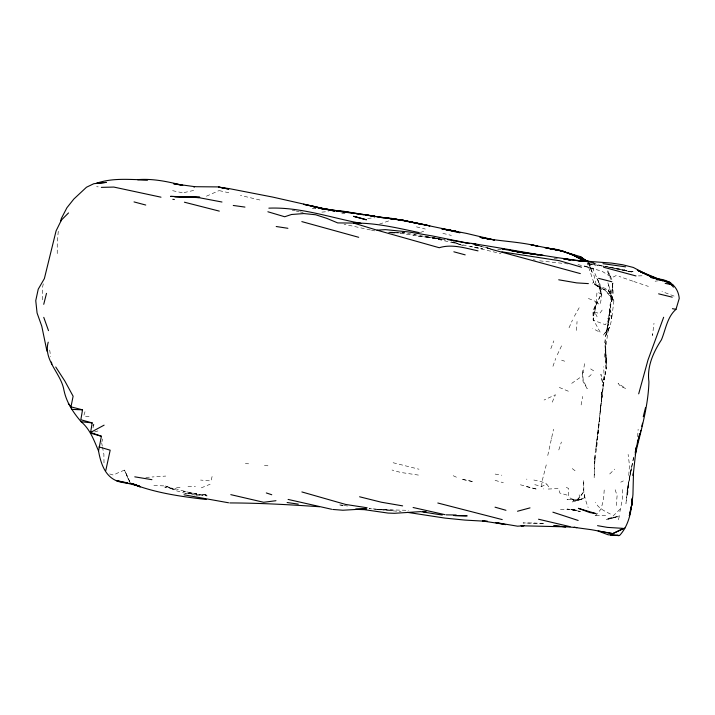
<?xml version="1.0" encoding="UTF-8"?>
<svg xmlns="http://www.w3.org/2000/svg" width="715" height="715" viewBox="0 0 715 715"><rect width="100%" height="100%" fill="white"/><g stroke="black" fill="none" stroke-linecap="round" stroke-linejoin="round"><path stroke-width="0.54" stroke-dasharray="3.58 2.68" d="M57.236 253.593L57.254 241.572L58.451 229.801M42.373 299.844L42.408 287.904L43.284 283.757M612.442 283.328L612.21 293.105L612.996 282.979M622.667 489.552L622.309 499.588L619.878 511.77M584.316 494.154L584.781 497.747C579.597 501.367 572.813 499.24 566.995 499.436L577.139 499.874L579.892 497.408L583.833 491.652L583.726 480.185C582.528 489.855 584.879 498.909 588.177 507.65M573.18 499.347L570.409 498.292L568.264 495.424L568.595 488.425L563.849 486.406M652.554 334.084L652.473 335.514L653.993 323.252M576.469 330.437L577.05 321.482M637.655 436.677L638.138 429.259M628.762 475.439L629.468 465.197L628.119 454.391M604.22 489.981L603.514 499.74L601.02 509.017L595.81 515.533L592.708 513.763M599.545 420.76L599.483 421.251L599.974 416.845L594.406 458.538L594.183 477.808L595.095 456.554L594.397 463.794L596.936 445.347L601.011 404.493L599.831 413.717M616.259 505.514L617.099 495.718L614.793 488.542M604.184 357.151L608.438 328.963L605.167 336.837C609.609 327.899 614.641 317.719 609.278 307.861L611.647 319.078L613.908 300.738L612.192 297.333L604.819 289.995L594.192 283.757L587.113 262.673M601.789 398.3L604.148 376.51L603.666 366.715M601.69 399.694L601.404 401.946L604.345 377.976L602.879 387.307M604.148 376.51L603.111 385.868L600.922 374.276L603.156 386.171L600.037 412.072M597.749 434.041L598.795 424.764M598.33 430.278L595.854 449.181L602.101 395.207M612.683 283.515L607.839 323.707L604.667 342.556L606.597 362.603L605.927 356.83L605.605 371.282L604.166 379.361L606.293 369.119L605.525 340.179L606.293 369.119L605.685 350.162M583.127 372.22L583.038 372.792L584.611 363.417M597.114 316.834L594.63 311.937L596.971 303.008L600.984 294.491L598.92 284.552L601.798 295.402L600.216 304.653L596.971 303.008L601.252 293.883L599.939 283.98L596.918 278.421L599.742 284.534L593.093 269.305L588.293 262.745M633.597 457.1L628.405 482.795L625.956 503.485L627.028 492.51L630.996 470.309L627.144 490.526L633.606 457.797M581.125 404.958L582.662 396.423M630.907 470.81L632.006 464.741M605.632 348.956L605.837 347.848M547.762 455.5L553.535 429.206M546.26 464.875L541.916 481.874L541.729 486.432L543.641 489.006M212.114 476.512L210.97 480.972L200.575 480.06M101.896 441.816L102.656 438.974M618.359 519.823L619.53 515.721L605.891 519.787L617.295 516.865L619.53 515.721M92.95 427.936L94.398 423.048L92.852 425.961M84.996 411.733L83.709 415.96L89.348 416.666M558.79 449.976L561.4 442.004M552.945 366.321L555.734 358.403M550.818 348.706L553.839 340.858M552.248 402.152L555.439 394.752L544.079 400.025M569.033 327.801L572.483 320.016M600.984 294.491L601.252 293.883L597.007 292.069L596.247 301.301L593.101 319.239L600.35 332.475L592.717 328.48M557.343 354.738L562.651 343.495M588.374 298.459L596.167 301.721L594.129 310.337L593.218 320.123L592.914 310.641L597.061 302.266L594.129 310.337L593.236 320.177L605.382 324.744L608.528 319.954L606.749 316.021M574.351 316.316L580.205 305.922M592.628 283.319L593.584 281.781M602.173 310.069L599.581 313.688L594.63 311.937L592.914 310.641M577.139 499.874L583.833 491.652M620.111 509.125L610.816 518.232L606.508 518.616L617.295 516.865L610.816 518.232L611.915 517.159M609.707 473.974L614.686 469.138M588.651 376.912L591.225 374.606M571.705 383.374L579.776 377.735M616.259 275.427L613.711 276.919L610.574 276.642L601.932 271.182L575.843 263.942M620.745 482.187L623.364 480.909M118.726 472.49L113.354 475.055L109.458 473.893M548.745 486.87L546.752 484.118L541.729 486.432L533.533 484.359M206.403 196.214L218.879 190.673M121.166 471.489L124.508 470.095L130.318 482.938M201.29 487.853L210.139 484.225M413.333 235.235L415.352 234.457M420.393 232.5L424.433 230.936M379.406 224.153L389.568 220.622M584.781 497.747L572.527 501.93L582.984 498.891L573.073 500.589L579.445 499.731M94.514 431.985L99.385 430.51M184.041 192.567L195.928 189.967M655.092 281.218L659.176 280.629M367.671 218.406L375.098 217.744M176.525 487.737L182.647 486.906M321.875 212.141L328.328 211.488M145.815 477.423L154.074 476.842M156.755 476.691L165.764 476.074M341.797 213.785L344.952 213.606M548.208 489.042L558.415 488.551L559.917 493.055L568.264 495.424M196.276 495.281L207.43 494.771L196.375 494.449L207.136 495.924L183.451 491.25L196.437 493.842M638.397 275.901L642.088 275.784M187.982 486.522L195.454 486.45M391.427 232.867L403.215 232.822L401.937 232.759C429.286 235.977 455.518 244.458 482.616 248.561L470.229 246.469L500.965 253.584M391.57 232.858L398.684 232.813M315.762 208.691L312.58 208.7L315.878 208.709M560.489 509.402L571.285 509.455L580.419 511.538L567.236 509.062L576.799 510.161L570.49 509.446L579.874 511.377L571.285 509.455M389.443 232.152L397.71 232.232M595.81 515.533L605.918 515.694M377.261 509.563L408.792 510.34M245.379 463.669L248.614 463.785M153.895 485.521L165.442 485.941L175.568 489.739L164.727 487.031L175.488 488.72L185.927 491.661M377.154 509.715L392.446 510.197L369.163 508.642L401.052 511.6M554.062 258.365L557.298 258.553M594.612 263.227L590.697 262.816M418.159 236.218L429.563 237.478L398.139 233.001L388.29 232.214M497.801 249.499L501.09 249.776M404.672 232.563L402.688 232.384L406.746 232.75M568.13 263.942L537.251 260.564M96.641 186.704L98.232 186.874M436.391 238.193L429.018 237.407L441.003 239.105L430.394 237.309M526.401 479.139L526.964 479.193M418.4 475.082L400.615 472.427L392.017 470.014M590.867 262.727L594.147 263.102M343.164 505.317L338.731 504.817L343.003 505.389M490.177 248.606L486.915 248.221L490.141 248.757M428.848 237.425L427.409 237.255L445.525 240.088M264.416 465.376L269.895 466.046M587.9 263.629L604.506 266.293M344.067 505.532L348.339 506.104M590.885 264.094L606.534 266.749M495.164 474.081L501.832 475.225M605.542 266.498L624.919 270.056L605.551 266.543L632.292 272.174L608.581 267.169M432.405 237.711L442.478 239.731L431.869 237.559M195.222 495.066L185.766 493.171L196.679 494.083L185.793 493.439L175.55 490.535L165.442 485.941M474.402 244.959L490.061 248.48M370.424 229.971L344.049 224.215M371.514 230.203L374.794 230.891M533.238 259.724L535.24 260.144M292.212 210.147L295.188 210.8M296.18 211.014L299.165 211.658M300.157 211.872L303.142 212.525M172.61 190.664L183.067 192.934M441.62 238.98L444.721 239.668M219.219 190.61L229.747 192.961M533.846 480.015L541.916 481.874L546.752 484.118M475.109 244.968L480.382 246.183L475.001 244.861M259.938 200.003L240.41 195.392M442.853 233.376L451.353 235.405M425.55 236.022L430.814 237.3M393.107 462.73L419.026 469.228M526.553 486.674L537.331 489.328L518.384 484.234M416.434 226.843L425.327 229.05M478.469 245.549L489.087 248.203M453.373 241.777L456.393 242.608M495.075 480.337L503.36 482.759M596.614 285.598L607.92 289.218L613.908 300.738L604.819 289.995L594.889 284.472L601.967 289.664M588.829 263.612L595.532 265.855M633.722 281.478L648.407 286.42M632.748 281.147L619.038 276.374M561.606 360.163L564.68 361.218M674.084 296.108L661.992 291.497M592.646 262.512L602.325 266.266M559.309 387.432L568.353 391.239M453.176 475.716L457.993 477.924M610.351 514.022C604.747 511.073 598.384 508.472 595.488 502.395M590.653 368.895L594.183 371.156M572.25 468.584L576.361 471.739M610.574 276.642L607.393 271.334L610.914 279.449M607.786 270.69L612.478 280.95M129.951 482.241L124.508 470.095L129.29 481.66M588.105 262.888L592.663 273.496L588.427 262.575M599.51 288.261L601.798 295.402M579.105 494.834L579.892 497.408M593.861 274.918L596.444 285.759L604.819 289.995L607.92 289.218L613.711 300.747L608.152 289.316L612.389 301.14L610.226 290.415L607.804 282.523L610.449 291.363L611.808 301.739L611.745 297.118L611.674 302.07L613.148 292.667L612.532 283.283M101.646 442.764L102.254 445.901M102.46 446.947L103.889 454.257L104.024 465.545M49.684 350.028L50.667 356.597M551.238 437.839L551.337 438.76M601.538 391.99L601.431 402.974L601.538 391.99M628.226 485.333L627.582 495.942L628.405 482.795L628.226 485.333M609.698 312.124L608.706 321.991L606.374 332.323L608.706 321.991L606.695 331.546L609.573 313.965L608.626 322.492L611.012 303.089L609.698 312.124M609.484 327.372L603.228 335.272L609.484 327.372M533.998 522.987L544.732 523.63L523.058 522.951L533.998 522.987M472.678 481.553L461.3 479.166L472.678 481.553M633.106 271.772L621.978 270.127L633.106 271.772M463.204 245.603L451.326 241.858L463.204 245.603M596.498 285.535L594.192 283.757L596.498 285.535M593.665 268.974L584.62 265.989L593.665 268.974M625.67 388.459L620.638 386.431L618.091 383.392L625.67 388.459M587.167 388.638L583.02 381.354L582.457 370.719L583.181 379.996L587.167 388.638"/><path stroke-width="1.07" d="M632.212 498.221C631.488 511.297 628.816 525.445 619.726 535.329M631.989 499.016L631.774 505.335L632.945 494.557L633.508 472.409L633.124 475.52M48.218 342.19C43.115 360.19 61.159 373.382 63.93 390.175L64.073 390.748C66.62 402.617 73.359 412.653 81.126 421.725C90.224 429.375 94.023 440.449 98.536 450.986C101.575 467.994 107.956 482.67 127.771 482.938L116.581 480.632L139.666 486.227L132.793 483.858M98.536 450.986L101.405 436.266L90.608 432.423L92.172 422.905L80.84 419.75L82.529 409.838L70.973 406.862L68.354 403.448M633.159 475.332L636.18 448.305L635.349 453.587M105.802 470.488L110.181 450.182L99.001 446.911M635.269 454.651C640.872 430.609 648.219 406.746 648.925 381.837C646.789 366.563 653.367 352.227 661.473 339.732C665.745 329.409 667.149 317.04 675.997 309.327L679.25 298.405C677.999 285.687 668.543 279.297 656.442 278.823L662.582 280.798M638.692 393.84L648.013 359.922L663.645 317.272M635.188 452.416L635.626 450.423M636.341 447.161L635.885 449.226L638.441 438.974M641.802 426.328L642.562 423.209M638.942 436.928L639.693 433.862M643.25 416.711L645.484 407.765M43.731 304.304L46.502 293.365M60.569 221.543L61.365 218.441L66.933 207.725L73.851 199.029L86.497 187.223L93.826 183.701L106.303 182.388L95.855 183.523C112.514 177.409 130.407 179.787 147.746 179.876L137.53 179.653C152.84 178.401 168.007 181.61 182.745 185.408L173.7 183.773L194.945 186.695L193.944 187.098M640.354 432.155L640.819 430.35M637.306 443.041L639.934 433.808M68.524 212.936L61.419 220.059L56.074 230.909L44.375 278.582L38.226 289.2L35.75 300.649L37.073 313.009L41.765 326.165L46.967 351.253M90.608 432.423L104.113 425.148M619.396 535.499L610.413 534.757L624.91 528.036M610.413 534.757L623.355 528.385L607.482 527.393L597.543 525.668M517.508 511.243L530.021 507.882M275.963 500.706L263.647 502.279L230.802 494.646M267.884 211.765L284.695 216.752L291.461 214.5L303.848 213.562L315.673 214.768L326.835 218.388L337.73 222.919L353.621 223.071L377.055 230.194L385.278 229.622L408.891 231.973L431.985 235.879L466.162 242.805M523.773 525.775L517.544 526.186L495.406 522.486L505.603 524.631M523.997 525.641L521.012 525.757L565.788 526.848L561.633 526.481M355.31 509.169L366.321 508.857L342.878 510.233L332.725 509.446M101.333 187.366L113.819 187.071L161 197.188M268.858 208.154C300.211 206.894 330.357 217.619 360.878 223.366L353.621 223.071C375.902 222.785 397.638 228.031 419.285 232.634M195.66 186.713L217.834 186.91L228.746 189.091L218.459 187.071L229.417 188.653L272.612 197.063L334.602 211.086L323.877 208.986L313.411 206.662L333.735 210.559L353.585 213.392M229.747 502.931C259.697 503.02 289.647 504.656 319.516 506.747M198.752 197.626L186.812 196.643L174.612 196.679L199.735 197.215L170.501 196.366L198.752 197.626L221.981 202.023M321.053 208.691L323.546 208.726L321.357 208.726M453.399 515.506L466.43 515.81M336.801 211.113L343.057 211.193L373.033 216.127L370.969 215.832M446.106 514.854L456.197 514.997M454.928 515.595L467.324 515.89M356.186 509.357L364.391 509.67L388.111 513.084L394.34 513.307L420.635 511.618L442.245 515.041M82.529 409.838L71.777 409.391L70.973 406.862L73.118 396.226L64.895 381.131L55.743 367.001M563.778 258.937L582.466 261.297M588.382 283.614L576.674 282.89L558.71 279.788M487.308 521.36L464.965 520.091L445.016 518.107L407.362 512.351M340.224 211.533L343.486 211.738L323.171 208.682L374.767 216.136L365.937 215.081M487.567 521.342L482.589 520.976L503.807 524.238M385.644 217.878L391.194 218.316L429.831 225.877L420.268 223.741L410.607 221.891L458.521 231.946L442.174 228.827M563.643 258.83L568.085 259.188L565.207 258.803M422.896 511.547L426.185 511.815M423.673 511.618L425.738 511.788L423.673 511.529M554.366 525.847L559.559 526.303M385.582 217.914L403.09 220.256L422.628 224.555L402.018 220.086L393.089 218.862L403.09 220.256M186.812 196.643L187.795 196.732M366.804 215.117L394.054 219.192L383.07 217.494M570.865 259.92L567.567 259.581M568.148 259.652L570.132 259.858L568.005 259.572M81.126 421.725L92.172 422.905M505.541 249.615L511.127 250.545M553.401 525.829L576.799 527.581L573.957 527.33L591.448 529.708L612.809 533.631L598.124 531.039L608.099 534.766L618.993 535.642L616.982 535.133M540.567 255.121L543.302 255.452L529.887 253.709M374.204 216.279L372.211 216.037L374.383 216.332M376.206 216.52L400.883 220.193M344.058 211.792L348.518 212.346M172.824 199.324L174.389 199.521M464.232 242.483L475.868 243.931L471.963 243.52C508.07 248.927 543.9 256.328 580.205 260.76L584.521 261.234L577.041 260.475L611.379 263.075L622.542 264.729L633.338 267.464L653.269 277.921L664.021 280.548L671.376 284.758L673.45 287.162M441.825 228.836L455.518 231.258L445.302 229.399M538.413 254.844L529.35 253.628M206.224 499.49C180.359 496.469 154.154 492.823 129.898 482.911M367.135 507.766L345.703 504.459L301.882 491.947M356.401 213.839L358.492 214.116M361.638 214.536L363.729 214.813M376.555 216.618L379.817 217.056M233.26 205.464L244.959 207.091M625.598 266.847L602.977 263.683M366.831 215.251L368.895 215.546M287.108 502.52L298.28 504.12M527.831 253.405L520.636 252.341L528.26 253.468M402.634 505.871L381.381 502.225L359.582 496.782M514.416 251.037L526.919 253.593M501.957 251.859L559.541 260.725L581.527 267.204M276.213 226.512L287.895 228.3M482.723 237.845L489.203 239.016L479.953 237.326C499.097 241.438 518.849 241.447 537.832 246.255L530.771 244.682L560.953 250.742L576.433 256.006L560.953 250.742L549.281 248.552C564.323 249.115 576.639 258.079 590.59 261.967L580.803 259.375L572.322 254.585L586.22 261.386M516.82 251.466L537.921 254.746M447.67 239.605L469.63 243.529M184.014 494.807L228.541 502.779M672.869 284.99L665.165 283.346M481.642 237.648L494.574 240.061L466.511 233.403L447.51 229.712L450.405 230.346M509.786 250.339L515.819 251.314M151.92 479.676L134.778 476.834M441.924 228.791L459.906 232.831M551.649 248.784L563.34 251.349L544.517 247.497L554 249.195M513.021 250.974L518.187 251.868L513.147 250.929M582.233 261.27L579.007 260.698L582.859 261.413M672.422 308.683L675.997 309.327M514.898 251.269L509.429 250.259L511.466 250.634M513.504 251.019L518.598 251.957M502.055 248.829L504.066 249.213M502.198 248.865L504.263 249.267M570.061 526.66L538.52 519.224M413.109 507.507L444.953 514.657M402.018 220.086L412.877 222.365L411.742 222.097M331.626 509.268L288.109 499.428M672.243 297.163L658.613 293.838M478.031 250.867C465.528 248.15 451.844 243.752 439.26 247.73L377.055 230.194M650.57 277.456L660.159 279.78L646.432 274.56L655.441 278.403M502.234 519.599L437.812 503.011M598.58 278.358L611.888 281.773M219.317 211.122L184.425 202.211M635.993 275.945L603.639 267.249M580.321 273.595L490.249 249.017M134.027 201.916L145.744 205.035M656.442 278.823L670.706 282.631L661.214 280.066M583.377 260.063L580.803 259.375L588.829 262.03M453.846 251.796L465.188 254.862M301.828 221.605L358.698 237.3M495.039 507.176L505.961 510.296M90.617 433.165L101.405 436.266M578.158 520.457L552.883 512.181M586.595 261.511L580.589 256.721L567.621 252.806L588.794 261.967M266.311 492.948L271.754 494.744M132.302 483.724L140.238 486.879L132.561 483.787M637.387 270.181L645.502 274.095M662.662 280.709L637.494 270.234M637.539 270.297L645.439 274.086M639.898 271.262L642.517 272.88M580.589 256.721L586.273 260.644M586.443 261.225L584.959 260.063L586.506 261.484M43.767 317.362L48.504 330.643M51.48 362.076L51.811 364.266M632.185 502.6L629.352 515.765L632.185 502.6M383.428 217.7L381.202 217.521L383.392 217.718M595.908 513.585L589.732 512.548L578.39 508.338L595.908 513.585M313.787 206.376L303.535 204.302L323.877 208.986L313.787 206.376M356.168 216.967L353.576 216.341L366.429 219.782L356.168 216.967"/></g></svg>
